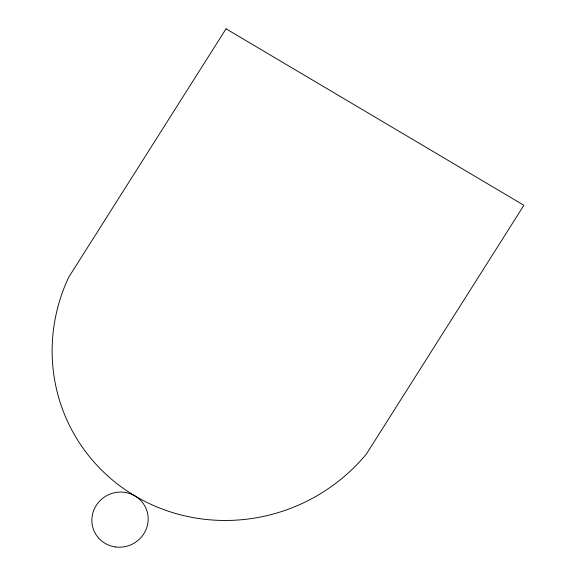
<?xml version="1.0" encoding="UTF-8"?>
<svg xmlns="http://www.w3.org/2000/svg" width="576" height="576" viewBox="0 0 576 576"><rect width="100%" height="100%" fill="white"/><g stroke="black" fill="none" stroke-linecap="round" stroke-linejoin="round"><path stroke-width="0.86" d="M226.037 28.8L68.695 277.286A178.366 172.757 -24.5 0 0 135.014 495.965A178.366 172.757 -24.5 0 0 366.566 453.78L523.908 205.294L226.037 28.8M115.603 546.97A28.303 27.418 -24.5 0 0 146.297 509.148A28.303 27.418 -24.5 0 0 98.129 502.812A28.303 27.418 -24.5 0 0 115.603 546.97"/></g></svg>
